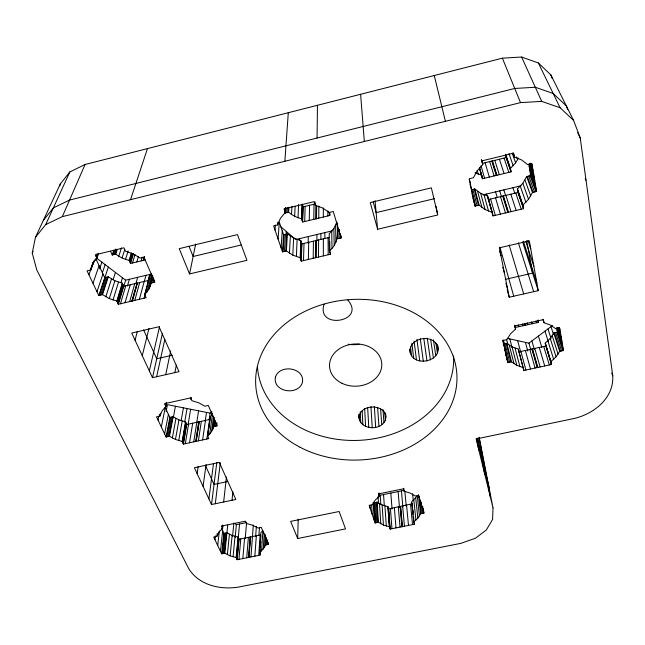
<?xml version="1.0" encoding="UTF-8"?>
<svg xmlns="http://www.w3.org/2000/svg" width="645" height="645" viewBox="0 0 645 645"><rect width="100%" height="100%" fill="white"/><g stroke="black" fill="none" stroke-linecap="round" stroke-linejoin="round"><path stroke-width="0.97" d="M320.887 239.585L320.912 233.555M300.175 257.734L292.806 255.114L286.388 250.937L282.486 251.864L283.574 234.82L287.38 233.909L293.62 238.021L300.788 240.601L300.175 257.734L301.296 261.112L318.493 257.057L318.614 239.94L329.506 237.352M302.078 204.594L301.57 218.776L302.618 222.033L318.775 218.147L318.864 206.053M316.066 257.629L316.252 240.504L318.614 239.94M316.493 218.695L316.639 205.465M316.905 240.537L316.969 234.49M315.389 257.79L315.59 240.666L316.252 240.504M315.856 218.849L316.018 205.61M317.066 138.03L317.453 105.288M315.768 257.702L315.961 240.577M316.211 218.768L316.364 205.529M315.018 204.707L315.058 201.845M313.18 258.306L313.446 241.174M313.784 219.348L314.018 204.215M308.334 259.451L308.729 242.294M309.237 220.445L309.584 205.287M308.149 243.318L308.31 236.562M297.676 538.519L290.669 521.386L339.149 511.509L345.526 528.884L297.676 538.519L298.208 519.209M303.497 260.588L304.021 243.415M304.69 221.533L305.15 206.36M301.118 260.58L301.707 243.407M302.457 221.525L302.981 206.352M301.296 261.112L301.876 243.923L300.788 240.601M302.618 222.033L303.134 206.852L302.271 204.151L301.739 219.284M300.352 258.258L300.957 241.117M300.739 259.419L301.336 242.262M302.094 220.405L302.626 205.247M299.594 240.561L299.667 238.626M493.014 507.889L492.587 519.475L486.338 529.956L475.421 538.253L460.869 543.356L238.319 587.135C220.211 589.973 199.095 585.249 188.824 568.817L36.757 269.908L32.25 253.09L35.443 237.368L60.259 184.019L69.813 171.957L85.076 164.499L502.374 58.163L521.612 57.034L538.39 62.992L550.798 74.82L573.582 120.405L580.242 137.957L612.75 375.801C614.072 398.046 593.972 413.913 574.042 418.508L476.123 438.979L493.014 507.889L479.316 437.947M296.394 256.629L297.111 239.513M301.57 218.776L298.022 217.712L298.579 204.489M292.806 255.114L293.62 238.021M298.022 217.712L294.652 216.252L295.136 206.19M289.452 253.211L290.363 236.151M294.652 216.252L291.508 214.414L291.935 206.384M286.388 250.937L287.38 233.909M291.508 214.414L288.637 212.221L288.928 207.214M268.118 544.469L268.239 542.534M285.783 251.082L286.783 234.054M288.065 212.358L288.363 207.351M284.437 251.397L285.477 234.361M286.807 212.665L287.114 207.658M267.038 544.686L267.328 539.841M286.074 234.449L286.251 231.434M236.167 557.514L230.12 555.861L224.799 553.192L221.67 553.821L223.888 533.399L226.943 532.77L232.144 535.439L238.061 537.083L236.167 557.514L237.183 559.707L260.507 555.039L259.532 552.829L264.539 547.17L265.337 534.568M264.539 547.17L265.466 545.001L265.942 537.253M265.958 544.904L266.369 538.124M263.225 549.218L264.224 533.697M285.259 208.133L284.969 213.116L288.637 212.221M282.486 251.864L273.609 225.895L277.576 224.936L280.446 218.3L285.195 212.552L285.501 207.73M283.091 251.719L284.171 234.675M285.542 212.971L285.856 207.956M261.556 551.112L262.894 530.73L260.919 532.439L259.532 552.829M284.598 210.746L284.727 208.827M259.685 553.176L260.282 544.436M260.411 542.493L260.87 535.697M260.024 553.934L260.282 550.048M260.741 543.251L260.87 541.308M281.115 247.865L282.252 230.886M258.742 555.393L260.145 534.987L239.053 539.26L237.183 559.707M284.864 161.266L288.291 112.722M258.927 535.463L259.475 527.642M254.848 556.167L256.339 535.753M278.084 238.989L279.301 222.154L283.574 234.82M255.67 536.124L256.387 526.344M277.576 224.936L277.793 222.009M250.961 556.949L253.316 525.046M248.478 557.449L250.099 537.019M248.785 557.385L250.397 536.962M249.018 557.336L250.631 536.914M275.012 230.007L275.399 225.105M246.713 557.796L248.373 537.374M245.261 538.236L246.583 522.571L236.376 524.659L234.707 523.547M242.826 558.578L244.576 538.14M238.948 559.352L240.779 538.914M237.029 559.36L238.9 538.922M236.328 557.852L239.561 524.006M236.675 558.61L238.553 538.172M233.071 556.82L235.03 536.39M235.151 537.398L236.376 524.659M230.12 555.861L232.144 535.439M232.514 536.696L233.869 522.99M232.015 500.254L232.901 491.667M227.346 554.644L229.435 534.221M224.307 553.289L226.468 532.875M224.799 553.192L227.725 525.159M222.154 553.724L224.363 533.302M223.234 553.507L225.411 533.084M220.437 551.233L222.686 530.827M222.073 527.231L222.291 525.296M222.444 528.021L222.767 525.127M221.67 553.821L213.697 537.059L216.865 536.414L218.969 532.117L222.614 528.384L222.928 525.49M223.646 501.995L226.468 476.937M217.712 545.501L219.364 530.948M216.865 536.414L217.204 533.512M214.954 539.712L215.414 535.834M215.301 503.729L220.3 462.683M211.512 504.519L194.387 467.722L219.348 462.409L235.82 499.464L211.512 504.519L216.809 462.457M208.899 498.907L213.439 463.908M216.639 425.982L217.026 423.072M215.462 426.232L215.978 422.354M182.172 441.462L175.456 439.463L169.49 436.238L166.088 436.979L169.837 417.444L173.158 416.718L178.971 419.911L185.526 421.903L182.172 441.462L183.398 444.099L208.762 438.608L207.593 435.964C212.536 432.118 214.543 425.894 214.664 419.822M214.277 426.49L215.067 420.677M212.826 429.207L214.414 417.549M203.07 486.378L206.11 464.44M211.487 431.65L213.624 416.09M211.955 414.969L212.221 413.026M209.73 433.916L212.439 414.437L210.351 416.468L207.593 435.964M209.125 419.919L210.093 413.106L211.899 411.583M206.843 439.027L209.609 419.5L186.711 424.507L183.398 444.099M207.771 436.375L208.601 430.529M208.875 428.578L209.286 425.652M209.561 423.7L210.351 416.468M197.128 473.607L198.152 466.657M205.215 421.153L206.505 412.397M202.611 439.938L205.473 420.403M198.378 440.857L201.345 421.306M196.265 441.317L199.281 421.757M195.677 441.438L198.7 421.878M196.007 441.374L199.031 421.814M196.757 422.499L198.587 410.825M193.75 441.857L196.83 422.29M189.525 442.768L192.702 423.193M188.05 424.813L190.654 409.261M185.309 443.679L188.582 424.096M183.204 443.687L186.526 424.096M191.299 397.417L190.968 399.368L190.396 398.078M182.366 441.881L185.712 422.306M182.785 442.784L186.115 423.201M184.696 422.144L187.042 408.543M178.746 440.624L182.18 421.064M181.189 420.459L183.422 407.825M175.456 439.463L178.971 419.911M172.36 437.995L175.956 418.46M359.08 417.509C360.128 402.295 389.314 404.068 385.379 420.024C380.316 432.424 356.862 429.256 358.951 414.517M168.958 436.359L172.642 416.831M169.49 436.238L173.158 416.718M173.255 417.896L175.44 406.245M167.789 436.609L171.497 417.081M166.62 436.867L170.353 417.331M164.612 433.875L168.401 414.372M174.868 372.617L176.351 365.086M166.096 411.454L167.442 404.665L210.093 413.106M161.331 426.99L165.225 407.551L169.837 417.444M165.684 406.028L166.257 403.141M166.088 436.979L156.509 416.847L159.96 416.09L162.056 410.93L165.886 406.455L166.652 402.617M165.233 405.068L165.62 403.149M189.574 273.94L179.237 248.647L237.481 234.603L246.922 260.314L189.574 273.94L195.685 243.955M159.42 416.202L159.815 414.275M159.96 416.09L160.557 413.187M158.025 420.032L158.823 416.162M165.733 374.672L170.675 350.961M59.864 185.873L60.259 184.019M156.622 376.728L164.838 339.318M152.486 377.664L131.733 333.046L159.041 326.717L179.028 371.673L152.486 377.664L162.443 333.392M149.334 370.875L159.517 326.805M409.865 349.114C409.414 368.053 443.333 363.038 437.512 345.011M144.706 294.475L146.971 291.983L151.615 274.246L149.398 276.705L144.706 294.475L146.141 297.708L118.333 304.271L116.842 301.054L109.303 298.587L102.515 294.62L98.79 295.507L87.067 270.868L90.856 269.957L93.581 261.233M142.271 355.701L148.963 328.426M154.228 282.333L154.703 280.486M152.938 282.647L153.881 278.938M151.64 282.953L153.075 277.39M146.971 291.983L148.802 289.234L152.43 275.262M148.802 289.234L150.172 286.251L152.817 276.036M135.063 340.205L137.337 331.474M144.028 298.208L149.374 278.14M147.963 281.147L149.737 274.415M139.393 299.304L144.214 281.454M144.407 281.091L145.964 275.318M134.757 300.393L139.691 282.526L148.729 280.373M132.152 301.013L137.159 283.131L139.691 282.526M131.403 252.905L129.153 260.354L130.532 263.458L143.545 260.33L144.585 256.605M132.435 300.941L137.433 283.066M143.545 260.33L144.593 257.468M150.172 286.251L151.051 283.091L154.816 282.196L143.948 257.153L140.118 258.081L133.241 253.896L125.501 251.26L123.969 247.817L95.307 254.775L96.903 258.202L94.662 260.798L91.622 266.724M136.039 283.082L137.667 277.294M131.79 301.094L137.159 283.131M143.198 260.411L144.246 256.686M129.685 301.586L134.749 283.703M141.215 260.886L142.271 257.153M125.057 302.682L130.242 284.776M136.861 261.935L138.481 256.339M127.404 286.041L129.395 279.277M120.438 303.771L125.735 285.848M132.507 262.983L134.99 254.573M118.099 303.763L123.469 285.84M130.314 262.975L133.112 253.638M118.333 304.271L125.638 280.172L151.631 273.964M130.532 263.458L133.322 254.114M117.592 302.666L122.969 284.759M129.839 261.91L132.362 253.509M116.842 301.054L122.252 283.171L114.915 280.728L108.328 276.826L104.692 277.697L98.79 295.507M117.076 301.562L122.477 283.671M129.363 260.846L131.612 253.388M121.05 282.397L122.461 277.761M113.004 300.014L118.511 282.147M129.153 260.354L125.549 259.346L128.129 250.969M109.303 298.587L114.915 280.728M125.549 259.346L122.082 257.96L124.711 249.591M113.093 279.817L115.439 272.432M105.788 296.781L111.504 278.954M122.082 257.96L118.793 256.21L121.478 247.857M101.934 294.757L107.755 276.963M115.189 254.259L116.705 249.631M102.515 294.62L108.328 276.826M110.561 251.316L112.222 254.977L115.737 254.13L117.245 249.494M100.652 295.063L106.506 277.261M113.98 254.557L115.81 248.994M99.37 295.37L105.264 277.56M112.77 254.848L114.31 250.212M130.524 199.676L147.463 148.6M112.222 254.977L113.762 250.341M104.708 278.092L108.36 267.07M96.984 291.709L102.95 273.956M102.345 272.867L105.127 264.611M99.596 268.828L101.886 262.152M92.977 283.292L99.08 265.659M96.653 257.661L97.935 254.041M96.903 258.202L98.508 253.662M88.921 274.77L93.549 261.83M90.856 269.957L94.122 260.782M96.105 256.492L97.073 253.775M94.662 260.798L95.315 258.984M90.59 269.183L92.888 262.757M329.361 250.841L329.192 233.829L333.884 228.403L336.859 222.049C338.149 232.281 338.456 244.004 329.361 250.841L330.417 254.243L318.493 257.057M529.553 176.311L530.682 173.586M35.443 237.368L45.714 224.573L62.323 216.647L85.076 164.499M45.714 224.573L69.813 171.957M32.25 253.09L33.08 251.284M479.428 168.192L482.436 178.746L511.034 171.868L510.405 168.418L515.629 162.854L518.467 158.009M324.088 304.19C315.719 330.264 366.9 321.823 347.752 300.07M523.547 208.69L518.04 192.476L517.403 188.953L522.845 183.245L526.659 176.553L530.682 175.593L536.616 191.484L532.472 192.468L528.529 199.281L522.91 205.094L523.547 208.69L493.014 215.89L488.249 198.999M389.378 526.796L383.453 525.062L378.389 522.265L375.14 522.918L373.979 502.802L377.156 502.149L382.106 504.93L387.903 506.656L389.378 526.796L390.136 529.085L414.372 524.232L413.655 521.926L417.855 518.153L420.653 513.759L418.573 494.731M551.435 364.514L545.243 343.132L550.25 338.456L553.789 332.989L557.425 332.183L563.448 350.517L559.715 351.323L556.063 356.87L550.911 361.603L551.435 364.514L523.821 370.488L518.282 349.034L512.025 346.841L506.825 343.317L503.221 344.116M413.768 522.289L411.639 501.842L417.291 495.981L419.444 516.016M43.312 220.445L53.366 207.875L69.547 200.095L514.742 88.462L535.31 87.26L553.184 93.501L566.334 105.901L567.705 109.521M536.616 191.484L531.907 163.612L527.691 164.628L521.652 159.96L514.299 157.001L513.613 153.163L482.041 160.839L482.799 164.644L477.219 170.707L473.454 177.706L469.286 178.713L475.034 206.118L479.13 205.142L485.129 209.561L492.304 212.326L493.014 215.89M563.448 350.517L559.65 327.983L555.853 328.821L550.499 325.072L543.953 322.718L543.404 319.63L514.944 325.943L515.557 329.014L510.445 333.933L506.93 339.609L503.173 340.439L507.817 362.619L511.517 361.813L516.838 365.376L523.248 367.594L523.821 370.488M379.091 493.352L379.276 496.336L375.116 500.238L372.447 504.729L369.15 505.398L375.14 522.918M507.155 338.311L528.932 343.156L552.483 325.556M62.323 216.647L520.523 102.62L541.711 101.386L560.102 107.755L573.582 120.405M482.291 163.387L506.18 157.598L511.034 171.868M303.134 206.852L315.365 203.885M471.463 189.783L474.825 188.977L480.67 193.323L487.66 196.04L488.362 199.547L518.04 192.476M143.811 260.266L145.262 259.911M318.775 218.147L329.974 215.446L328.974 212.173M241.125 244.995L193.129 256.5L189.049 246.358M434.593 198.628L376.132 212.64L373.205 201.958M295.741 239.561L332.586 230.765M482.92 194.879L521.104 185.76M136.805 283.211L123.695 286.332L122.252 283.171M301.876 243.923L315.59 240.666M337.246 238.852L341.189 237.916L341.132 235.941M377.615 229.265L437.737 214.978L431.376 187.848L370.262 202.586L377.615 229.265L375.059 200.7M172.328 355.218L156.735 358.773L143.561 329.877M505.261 279.382L532.617 273.149L526.723 240.512M514.734 325.58L515.25 327.475L538.51 322.323L538.075 319.936M509.228 297.208L538.228 290.669L529.319 240.883L499.383 247.825L509.228 297.208L507.188 289.79M518.854 351.896L545.767 346.01M213.745 426.611L217.18 425.861L208.311 405.431L204.828 406.197L198.789 402.811L191.912 400.69L190.67 397.884L164.588 403.673L165.886 406.455M227.725 481.541L214.043 484.419L205.836 466.424M401.867 526.739L400.118 506.607L400.666 506.494L402.432 526.626M378.68 494.054L380.236 495.223L403.923 490.377M390.136 529.085L388.653 508.929L412.236 503.769L412.518 506.647M265.466 545.001L268.61 544.364L261.241 527.376L258.04 528.029L252.671 525.232L246.495 523.49L245.463 521.168L221.533 526.07L222.614 528.384M420.653 513.759L423.926 513.097L423.7 511.098M379.276 496.336L378.478 493.925L403.359 488.821L404.117 491.256L410.164 493.078L415.259 496.013L418.581 495.336L423.926 513.097M475.002 172.667L481.75 175.327L482.436 178.746M115.737 254.13L118.793 256.21M96.307 257.919L125.638 280.172M280.398 226.419L295.007 238.924M577.638 132.709L580.242 137.957M538.39 62.992L560.102 107.755M585.209 178.552L586.031 180.294M95.952 258.951L104.692 277.697M221.541 528.384L223.888 533.399M185.526 421.903L186.711 424.507M238.061 537.083L239.053 539.26M521.612 57.034L541.711 101.386M437.818 346.97C433.504 332.651 407.366 337.867 410.333 353.057M149.398 276.705L149.616 277.205M502.374 58.163L520.523 102.62M550.798 74.82L552.201 78.464M531.569 163.919L532.262 165.733M611.678 373.012L612.75 375.801M530.271 163.064L533.044 170.361M529.65 163.967L533.826 174.972M529.303 164.185L534.229 177.367M529.069 163.87L534.334 177.988M529.166 164.483L534.382 178.294M534.737 180.374L528.819 164.677L530.682 175.593M529.585 169.143L535.503 184.922M530.343 173.578L536.269 189.437M530.053 175.738L535.963 191.638M528.674 176.069L534.544 191.976M527.288 176.408L533.117 192.315M526.659 176.553L532.472 192.468M516.653 156.88L517.661 159.686M524.974 180.003L530.722 195.983M513.323 153.292L513.96 155.09M512.92 152.817L514.194 156.404M513.025 153.413L514.299 157.001M512.299 153.446L515.629 162.854M522.845 183.245L528.529 199.281M508.929 153.502L513.194 165.773M520.313 186.244L525.909 202.337M505.559 154.211L510.405 168.418M517.403 188.953L522.91 205.094M505.656 154.744L510.501 168.958M517.5 189.501L523.006 205.658M510.719 170.143L505.865 155.905L506.18 157.598M517.717 190.718L523.232 206.892M506.083 157.066L510.937 171.328M517.943 191.928L523.45 208.125M504.068 158.106L508.857 172.384M515.782 193.016L521.233 209.23M512.912 187.711L514.823 193.435M559.304 327.789L559.941 329.692M558.667 327.716L560.569 333.433M558.03 327.596L561.198 337.158M557.869 327.934L561.529 339.093M557.699 327.773L561.65 339.842M557.417 327.862L561.932 341.519M556.837 327.853L562.553 345.196M285.195 212.552L284.002 208.94L314.067 201.643L315.195 205.271L322.758 208.061L329.24 212.479L333.255 211.512L341.189 237.916M527.965 240.44L530.746 248.881M557.151 330.554L563.174 348.856M556.861 332.312L562.867 350.638M499.424 159.234L504.092 173.537M510.832 194.193L516.137 210.431M387.903 506.656L388.653 508.929M555.611 332.586L561.585 350.92M525.788 241.432L533.842 266.183M554.353 332.86L560.295 351.203M553.789 332.989L559.715 351.323M551.007 326.66L553.458 334.255M523.393 241.238L536.874 283.107M522.603 241.891L538.228 290.669M552.217 335.803L558.086 354.178M494.779 160.363L499.327 174.682M505.882 195.37L511.042 211.633M548 328.91L551.007 338.423M503.826 189.888L505.64 195.62M550.25 338.456L556.063 356.87M543.082 319.283L543.679 321.178M542.977 319.404L543.953 322.718M518.395 242.867L533.681 291.693M492.457 160.928L496.94 175.263M503.406 195.967L508.494 212.237M492.175 161L496.65 175.335M503.108 196.04L508.187 212.318M544.993 331.151L548.258 341.632M547.911 340.915L553.66 359.354M491.812 161.081L496.271 175.416M502.721 196.128L507.784 212.407M499.698 190.872L501.471 196.612M489.7 161.589L494.11 175.94M500.472 196.66L505.47 212.947M545.243 343.132L550.911 361.603M545.323 343.583L550.991 362.063M545.509 344.575L551.354 364.062M537.946 320.492L538.51 322.323M535.979 320.928L536.535 322.758M543.719 346.454L549.338 364.973M495.578 191.855L497.311 197.604M538.422 336.061L541.865 347.542M485.072 162.717L489.353 177.085M495.529 197.838L500.391 214.148M509.155 245.011L523.7 293.943M531.649 321.887L532.198 323.726M539.236 347.437L544.727 365.965M481.573 159.855L482.42 162.742M481.388 159.831L482.799 164.644M527.328 322.847L527.86 324.685M534.745 348.421L540.131 366.965M531.883 340.947L534.382 349.582M480.993 165.757L484.597 178.23M490.595 199.007L495.32 215.341M525.167 323.33L525.691 325.169M532.504 348.913L537.825 367.465M524.901 323.387L525.425 325.225M532.23 348.969L537.543 367.521M524.562 323.459L525.086 325.298M531.875 349.05L537.18 367.602M479.566 167.676L481.855 175.859M487.66 196.04L492.409 212.882M479.638 168.418L482.097 177.036M488.007 197.797L492.659 214.108M528.932 343.156L530.843 349.88M486.532 194.016L487.072 195.935M522.595 323.895L523.119 325.733M529.843 349.493L535.092 368.053M499.931 247.148L513.743 296.192M525.401 342.366L527.82 351.017M477.195 170.385L478.259 174.206M484.04 194.895L488.588 211.157M499.641 251.034L500.963 255.759M502.786 267.167L504.382 272.924M518.282 324.854L518.79 326.692M525.361 350.469L530.496 369.045M505.954 283.252L507.728 289.702M480.67 193.323L485.129 209.561M514.525 325.209L515.557 329.014M520.886 351.452L525.909 370.036M477.582 191.339L481.96 207.545M517.621 340.641L520.733 352.162M518.282 349.034L523.538 369.045M474.825 188.977L479.13 205.142M474.204 189.13L478.485 205.295M515.041 348.115L519.926 366.658M472.833 189.461L477.082 205.626M469.229 179.342L470.197 183.059M469.987 184.091L475.671 205.965M512.025 346.841L516.838 365.376M509.824 338.907L512.066 347.534M471.938 193.371L474.148 201.893M473.059 198.499L475.034 206.118M509.276 345.236L514.025 363.756M506.76 340.028L507.978 344.825M506.825 343.317L511.517 361.813M506.26 343.438L510.945 361.942M505.019 343.712L509.671 362.216M503.431 340.197L504.39 344.035M502.947 340.1L503.906 343.946M503.785 343.987L508.397 362.49M502.858 340.979L505.511 351.614M504.68 349.477L507.099 359.2M505.398 352.88L507.817 362.619M434.254 75.53L445.405 121.316M477.106 438.415L489.2 487.959M436.076 206.319L437.552 214.019M478.993 437.262L490.49 497.593M477.937 438.06L484.79 474.349M476.695 438.56L478.888 450.234M556.683 327.837L557.425 332.183M437.318 345.035L438.092 349.945M435.867 343.075L437.399 352.912M433.392 339.899L435.81 355.669M430.626 339.278L433.424 358.039M427.264 338.109L430.417 359.854M423.789 338.246L426.982 361.007M420.274 338.641L423.346 361.41M416.928 339.27L419.766 361.047M414.098 341.141L416.468 359.934M411.865 343.325L413.679 358.144M410.518 346.921L411.583 355.798M423.193 508.784L423.531 511.791M422.628 506.196L423.41 513.202M422.443 506.897L422.66 508.897M421.112 502.479L421.395 504.672M421.056 502.286L422.29 513.428M420.532 500.56L420.758 502.56M419.298 496.634L421.161 513.654M415.743 498.093L417.855 518.153M413.848 500.06L415.92 520.136M412.582 493.707L413.3 500.697M412.808 509.518L413.098 512.388M413.485 516.218L413.776 519.088M414.066 521.958L414.372 524.232M411.994 502.987L412.469 507.768M412.663 509.687L413.147 514.468M413.34 516.379L413.719 520.209M410.543 504.495L412.534 524.603M406.592 505.293L408.487 525.409M404.85 491.208L406.253 506.204M403.843 488.273L404.117 491.256M401.432 490.885L402.875 506.889M402.641 506.091L404.447 526.215M400.432 506.551L402.182 526.675M398.118 491.563L399.489 507.575M398.328 506.97L400.029 527.102M394.377 507.768L395.998 527.908M360.611 94.291L364.336 141.489M385.621 413.332L385.936 417.315M384.759 412.042L385.379 420.024M390.822 493.054L392.063 509.082M382.969 409.559L383.952 422.54M390.443 508.566L391.967 528.715M388.532 508.574L390.015 528.723M388.282 507.792L389.757 527.941M388.024 507.01L389.491 527.15M380.59 408.704L381.751 424.7M384.92 505.938L386.323 526.07M377.623 407.342L378.938 426.361M383.541 494.546L384.307 505.575M382.106 504.93L383.453 525.062M380.236 495.223L380.824 504.245M374.318 406.382L375.688 427.417M378.962 492.974L379.155 495.965M379.51 503.664L380.792 523.788M378.083 496.481L378.526 503.495M377.156 502.149L378.389 522.265M370.948 406.753L372.23 427.788M376.664 502.253L377.881 522.369M375.567 502.471L376.769 522.595M374.479 502.697L375.648 522.813M373.189 502.124L374.213 520.217M367.658 407.43L368.787 427.466M371.673 505.196L372.165 514.218M369.94 505.164L370.101 508.171M364.651 408.43L365.594 426.458M362.176 410.825L362.869 424.837M360.265 411.712L360.781 422.701M359.217 414.219L359.491 420.201M340.552 234.006L340.608 235.973M340.463 234.111L340.576 238.061M339.27 229.725L339.318 231.692M338.988 229.491L339.222 238.384M337.504 223.88L337.859 238.706M337.391 223.468L337.432 225.419M337.303 223.17L337.351 225.121M335.602 225.323L335.948 242.181M333.884 228.403L334.183 245.318M331.74 231.257L331.981 248.212M330.393 252.235L330.417 254.243M329.797 212.931L329.813 214.938M329.772 241.52L329.893 252.542M329.426 241.359L329.531 251.373M327.853 210.923L327.894 215.946M328.071 237.691L328.208 254.759M324.854 232.611L324.87 238.642M323.33 207.988L323.33 217.051M323.339 238.819L323.347 255.912M453.564 355.959A98.217 79.408 -2.5 0 1 360.426 440.269A98.217 79.408 -2.5 0 1 257.444 366.924M359.055 344.164A24.72 20.527 -2.5 0 1 348.195 344.22M275.407 377.14C272.577 392.031 297.845 396.062 302.36 382.711C305.488 367.682 279.745 363.538 275.407 377.14M300.078 447.267A100.709 80.351 -2.5 0 0 456.733 383.638A100.709 80.351 -2.5 0 0 312.075 308.189A100.709 80.351 -2.5 0 0 300.078 447.267M341.987 383.299A26.155 21.116 -2.5 0 0 381.792 365.255A26.155 21.116 -2.5 0 0 343.188 346.712A26.155 21.116 -2.5 0 0 341.987 383.299"/></g></svg>
